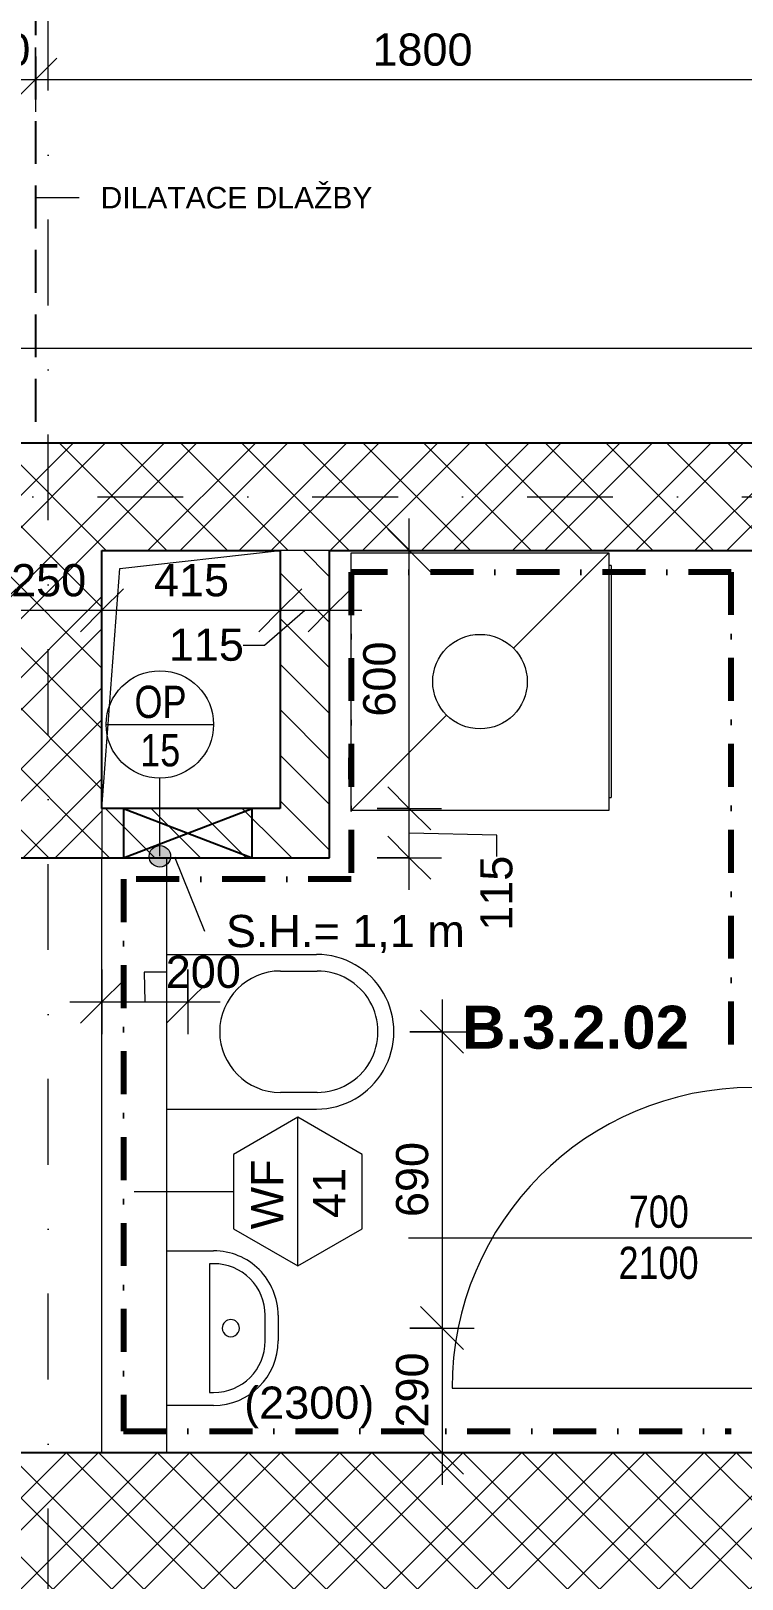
# Model space of a CAD drawing. Header units: millimetres. Extents: x -8380 to 43341, y -2985 to 58543.
# Drawn here: x 7130 to 8786, y 48284 to 51887 of the extents above; entities that cross this region are included whole.
import ezdxf

# ---------------------------------------------------------------- set-up
doc = ezdxf.new("R2010")
doc.units = ezdxf.units.MM
for name, pattern in [('HA_Dash_3mm-S1mm', [150, 100, -50]), ('HA_DashDot_10mm-S3mm', [500, 200, -150, 0, -150]), ('HA_DashDot_2_2mm-S0_6mm', [110, 50, -30, 0, -30]), ('HA_DashDot_4mm-S1mm', [200, 100, -50, 0, -50])]:
    doc.linetypes.add(name, pattern=pattern)
for name, color, linetype, lineweight in [('A-____-____-DIMS', 9, 'Continuous', 5), ('A-____-____-DIMS-50', 9, 'Continuous', 5), ('A-AREA-____-IDEN', 9, 'Continuous', 9), ('A-DETL-____-HDLN', 9, 'HA_Dash_3mm-S1mm', 25), ('A-DETL-____-OTLN', 9, 'Continuous', 25), ('A-DETL-GENF-OTLN', 9, 'Continuous', 9), ('A-DOOR-____-IDEN', 9, 'Continuous', 9), ('A-DOOR-____-MCUT', 9, 'HA_DashDot_2_2mm-S0_6mm', 9), ('A-DOOR-____-OTLN', 9, 'Continuous', 9), ('A-DOOR-FRAM-MCUT', 9, 'Continuous', 9), ('A-GENM-____-IDEN', 9, 'Continuous', 9), ('A-GENM-____-OTLN', 9, 'Continuous', 9), ('A-WALL-____-IDEN', 9, 'Continuous', 9), ('A-WALL-____-MCUT', 9, 'Continuous', 25), ('A-WALL-____-PATT', 9, 'Continuous', 25), ('E-ELEC-FIXT-OTLN', 9, 'Continuous', 9), ('G-____-____-TEXT', 9, 'Continuous', 5), ('I-WALL-____-MCUT', 9, 'Continuous', 25), ('I-WALL-____-OTLN', 9, 'Continuous', 9), ('P-SANR-FIXT-OTLN', 9, 'Continuous', 9), ('S-GRID-____-OTLN', 9, 'Continuous', 5)]:
    doc.layers.add(name, color=color, linetype=linetype, lineweight=lineweight)
doc.styles.add('Arial_1', font='arial.ttf', dxfattribs={"height": 75})
doc.styles.add('Arial_2', font='arial.ttf', dxfattribs={"width": 0.8, "height": 75})
doc.styles.add('Arial_3', font='arial.ttf', dxfattribs={"height": 50})
doc.styles.add('Arial_B', font='arialbd.ttf', dxfattribs={"height": 100})
doc.dimstyles.new('Inner_Dimensions', dxfattribs={"dimscale": 304.8, "dimtxt": 76.519455, "dimasz": 0.328084, "dimexe": 0.246063, "dimexo": 0.0625, "dimgap": 0.032808, "dimtad": 1, "dimdec": 0, "dimzin": 0, "dimdsep": 46, "dimtxsty": 'Arial_1', "dimblk1": 'OBLIQUE', "dimblk2": 'OBLIQUE', "dimsah": 1, "dimcen": 0.09, "dimdle": 0.246063, "dimazin": 0, "dimtfac": 1, "dimtdec": 4, "dimtix": 1, "dimtmove": 2, "dimatfit": 3, "dimfxl": 0.246063, "dimfxlon": 1, "dimtvp": 1, "dimtolj": 1, "dimtzin": 0, "dimlwd": 9, "dimlwe": 9, "dimarcsym": 2})
doc.dimstyles.new('Inner_Dimensions_1', dxfattribs={"dimscale": 304.8, "dimtxt": 76.519455, "dimasz": 0.328084, "dimexe": 0.246063, "dimexo": 0.0625, "dimgap": 0.032808, "dimtad": 1, "dimdec": 0, "dimzin": 0, "dimdsep": 46, "dimtxsty": 'Arial_1', "dimblk1": 'OBLIQUE', "dimblk2": 'OBLIQUE', "dimsah": 1, "dimcen": 0.09, "dimdle": 0.246063, "dimazin": 0, "dimtfac": 1, "dimtdec": 4, "dimtix": 1, "dimtmove": 0, "dimatfit": 3, "dimfxl": 0.246063, "dimfxlon": 1, "dimtvp": 1, "dimtolj": 1, "dimtzin": 0, "dimlwd": 9, "dimlwe": 9, "dimarcsym": 2})
doc.dimstyles.new('Inner_Dimensions_2', dxfattribs={"dimscale": 304.8, "dimtxt": 76.519455, "dimasz": 0.328084, "dimexe": 0.246063, "dimexo": 0.0625, "dimgap": 0.032808, "dimtad": 1, "dimdec": 0, "dimzin": 0, "dimdsep": 46, "dimtxsty": 'Arial_1', "dimblk1": 'OBLIQUE', "dimblk2": 'OBLIQUE', "dimsah": 1, "dimcen": 0.09, "dimdle": 0.246063, "dimazin": 0, "dimtfac": 1, "dimtdec": 4, "dimtix": 1, "dimtmove": 1, "dimatfit": 3, "dimfxl": 0.246063, "dimfxlon": 1, "dimtvp": 1, "dimtolj": 1, "dimtzin": 0, "dimlwd": 9, "dimlwe": 9, "dimarcsym": 2})
pattern_1 = [(45, (0, 0), (-106.066, 106.066), []), (45, (75, 0), (-106.066, 106.066), []), (315, (0, 0), (70.71068, 70.71068), [])]
pattern_2 = [(135, (0, 0), (-53.03301, -53.03301), [])]

# ---------------------------------------------------------------- blocks, each defined once
blk = doc.blocks.new('R_bathroom_washing_machine - 600x600x900-1454049-DPS_3NP - B')
at = {"layer": 'E-ELEC-FIXT-OTLN'}
for p, q in [((77.5, 3.4), (677.5, 3.4)), ((77.5, -596.6), (77.5, 3.4)), ((77.5, 3.4), (299.7, -218.9)), ((107.5, 8.4), (647.5, 8.4)), ((107.5, 8.4), (107.5, 3.4)), ((647.5, 3.4), (647.5, 8.4)), ((677.5, 3.4), (677.5, -596.6)), ((455.3, -374.4), (677.5, -596.6)), ((677.5, -596.6), (77.5, -596.6)), ((554.7, -596.6), (554.7, -601.6)), ((572.4, -601.6), (554.7, -601.6)), ((572.2, -596.6), (572.2, -601.6)), ((579.7, -601.6), (572.4, -601.6)), ((586.9, -601.6), (579.7, -601.6)), ((604.7, -601.6), (586.9, -601.6)), ((587.2, -601.6), (587.2, -596.6)), ((604.7, -601.6), (604.7, -596.6))]:
    blk.add_line(p, q, dxfattribs=at)
blk.add_circle((377.5, -296.6), 110, dxfattribs=at)
blk = doc.blocks.new('HA_DR_Single_Swing_Solid - In_BJ_700x2100-2124342-DPS_3NP - B')
at = {"layer": 'A-DOOR-____-MCUT'}
for p, q in [((-350, 57.5), (350, 57.5)), ((-350, -57.5), (350, -57.5))]:
    blk.add_line(p, q, dxfattribs=at)
at = {"layer": 'A-DOOR-____-OTLN', "lineweight": 5}
blk.add_line((350, -757.5), (350, -57.5), dxfattribs=at)
blk.add_arc((350, -57.5), 700, 180, 270, dxfattribs=at)
at = {"layer": 'A-DOOR-FRAM-MCUT'}
for p, q in [((-350, 57.5), (-400, 57.5)), ((-350, -57.5), (-350, 57.5)), ((400, 57.5), (350, 57.5)), ((350, 57.5), (350, -57.5)), ((-400, -57.5), (-350, -57.5)), ((350, -57.5), (400, -57.5))]:
    blk.add_line(p, q, dxfattribs=at)
blk = doc.blocks.new('ABMV_Toilet_WallHung - Default-1991239-DPS_3NP - B')
at = {"layer": 'P-SANR-FIXT-OTLN'}
for p, q in [((-55, -75), (-55, -424.6)), ((305, -75), (305, -424.6)), ((-16.3, -426.2), (-16.3, -340.3)), ((266.3, -340.3), (266.3, -426.2))]:
    blk.add_line(p, q, dxfattribs=at)
for centre, radius, start, end in [((125, -340.3), 141.3, 0, 180), ((125, -424.6), 180, 180, 360), ((125, -426.2), 141.3, 180, 0)]:
    blk.add_arc(centre, radius, start, end, dxfattribs=at)
blk = doc.blocks.new('ABMV_WashBasin_Generic - 360x260-1648665-DPS_3NP - B')
at = {"layer": 'P-SANR-FIXT-OTLN'}
for p, q in [((-55, -185), (-55, -75)), ((305, -75), (305, -185)), ((-25, -175), (-25, -185)), ((275, -175), (-25, -175)), ((275, -185), (275, -175)), ((95, -305), (155, -305)), ((155, -335), (95, -335))]:
    blk.add_line(p, q, dxfattribs=at)
for centre, radius, start, end in [((95, -185), 150, 180, 270), ((95, -185), 120, 180, 270), ((125, -225), 20, 90, 270), ((125, -225), 20, 270, 90), ((155, -185), 150, 270, 0), ((155, -185), 120, 270, 0)]:
    blk.add_arc(centre, radius, start, end, dxfattribs=at)
blk = doc.blocks.new('HA_GM_Shaft_Rectangle - Default-2138723-DPS_3NP - B')
at = {"layer": 'A-DETL-GENF-OTLN'}
for p, q in [((41.5, -41.5), (415, 0)), ((0, -600), (41.5, -41.5))]:
    blk.add_line(p, q, dxfattribs=at)
at = {"layer": 'A-GENM-____-OTLN'}
for p, q in [((0, -600), (0, 0)), ((0, 0), (415, 0)), ((415, 0), (415, -600)), ((415, -600), (0, -600))]:
    blk.add_line(p, q, dxfattribs=at)
blk = doc.blocks.new('HA_GM_Tiling_LineBased - Generic Tiles-2050766-DPS_3NP - B')
at = {"layer": 'A-GENM-____-OTLN', "linetype": 'HA_DashDot_4mm-S1mm', "lineweight": 80}
blk.add_line((50, 50), (1150, 50), dxfattribs=at)
blk = doc.blocks.new('HA_GM_Tiling_LineBased - Generic Tiles-2050767-DPS_3NP - B')
at = {"layer": 'A-GENM-____-OTLN', "linetype": 'HA_DashDot_4mm-S1mm', "lineweight": 80}
blk.add_line((50, 50), (935, 50), dxfattribs=at)
blk = doc.blocks.new('HA_GM_Tiling_LineBased - Generic Tiles-2050768-DPS_3NP - B')
at = {"layer": 'A-GENM-____-OTLN', "linetype": 'HA_DashDot_4mm-S1mm', "lineweight": 80}
blk.add_line((50, 50), (765, 50), dxfattribs=at)
blk = doc.blocks.new('HA_GM_Tiling_LineBased - Generic Tiles-2050769-DPS_3NP - B')
at = {"layer": 'A-GENM-____-OTLN', "linetype": 'HA_DashDot_4mm-S1mm', "lineweight": 80}
blk.add_line((-50, 50), (480, 50), dxfattribs=at)
blk = doc.blocks.new('HA_GM_Tiling_LineBased - Generic Tiles-2050770-DPS_3NP - B')
at = {"layer": 'A-GENM-____-OTLN', "linetype": 'HA_DashDot_4mm-S1mm', "lineweight": 80}
blk.add_line((50, 50), (1335, 50), dxfattribs=at)
blk = doc.blocks.new('HA_GM_Tiling_LineBased - Generic Tiles-2050771-DPS_3NP - B')
at = {"layer": 'A-GENM-____-OTLN', "linetype": 'HA_DashDot_4mm-S1mm', "lineweight": 80}
blk.add_line((50, 50), (1465, 50), dxfattribs=at)
blk = doc.blocks.new('DIMBLOCK30-DPS_3NP - B')
at = {"layer": 'A-____-____-DIMS-50', "lineweight": 9}
for p, q in [((6940.7, 51849.1), (6940.7, 51699.1)), ((6940.7, 51774.1), (6940.7, 51849.1)), ((6940.7, 51774.1), (6990.7, 51824.1)), ((7140.7, 51849.1), (7140.7, 51699.1)), ((7140.7, 51774.1), (7140.7, 51849.1)), ((7140.7, 51774.1), (7190.7, 51824.1)), ((6940.7, 51774.1), (6890.7, 51724.1)), ((6940.7, 51774.1), (7140.7, 51774.1)), ((7140.7, 51774.1), (7090.7, 51724.1))]:
    blk.add_line(p, q, dxfattribs=at)
at = {"layer": 'A-____-____-DIMS-50', "color": 0, "lineweight": 9, "insert": (6954.2, 51881.5), "char_height": 75, "width": 207.662, "attachment_point": 1, "line_spacing_factor": 0.941778, "style": 'Arial_1'}
blk.add_mtext('200', dxfattribs=at)
blk = doc.blocks.new('_Oblique')
at = {"color": 0, "linetype": 'ByBlock', "lineweight": -2}
blk.add_line((-0.5, -0.5), (0.5, 0.5), dxfattribs=at)
blk = doc.blocks.new('DIMBLOCK31-DPS_3NP - B')
at = {"layer": 'A-____-____-DIMS-50', "lineweight": 9}
for p, q in [((7140.7, 51849.1), (7140.7, 51699.1)), ((7140.7, 51774.1), (7140.7, 51849.1)), ((7140.7, 51774.1), (7190.7, 51824.1)), ((8940.7, 51849.1), (8940.7, 51699.1)), ((8940.7, 51774.1), (8940.7, 51849.1)), ((8940.7, 51774.1), (8990.7, 51824.1)), ((7140.7, 51774.1), (7090.7, 51724.1)), ((7140.7, 51774.1), (8940.7, 51774.1)), ((8940.7, 51774.1), (8890.7, 51724.1))]:
    blk.add_line(p, q, dxfattribs=at)
at = {"layer": 'A-____-____-DIMS-50', "color": 0, "lineweight": 9, "insert": (7925.3, 51881.5), "char_height": 75, "width": 276.883, "attachment_point": 1, "line_spacing_factor": 0.941778, "style": 'Arial_1'}
blk.add_mtext('1800', dxfattribs=at)
blk = doc.blocks.new('HA_TAG_Door_TypeMark_wDimensions - Scale50_Right with Bouble-921060-DPS_3NP - B')
at = {"layer": 'A-DOOR-____-IDEN'}
for p, q in [((0, 5), (0, -19.5)), ((-2.5, -22), (2.5, -22))]:
    blk.add_line(p, q, dxfattribs=at)
blk.add_circle((0, -22), 2.5, dxfattribs=at)
blk = doc.blocks.new('HA_TAG_WA_Partitions - Group _ Type Mark-556634-DPS_3NP - B')
at = {"layer": 'A-WALL-____-IDEN'}
for p, q in [((-1.732, 3), (-3.464, 0)), ((1.732, 3), (-1.732, 3)), ((3.464, 0), (1.732, 3)), ((-3.464, 0), (3.464, 0)), ((-3.464, 0), (-1.732, -3)), ((1.732, -3), (3.464, 0)), ((-1.732, -3), (1.732, -3))]:
    blk.add_line(p, q, dxfattribs=at)
blk = doc.blocks.new('DIMBLOCK93-DPS_3NP - B')
at = {"layer": 'A-____-____-DIMS-50', "lineweight": 9}
for p, q in [((7045.7, 50613.9), (7045.7, 50463.9)), ((7045.7, 50538.9), (7045.7, 50613.9)), ((7295.7, 50613.9), (7295.7, 50463.9)), ((7295.7, 50538.9), (7295.7, 50613.9)), ((7045.7, 50538.9), (7095.7, 50588.9)), ((7295.7, 50538.9), (7345.7, 50588.9)), ((7045.7, 50538.9), (6995.7, 50488.9)), ((7045.7, 50538.9), (7295.7, 50538.9)), ((7295.7, 50538.9), (7245.7, 50488.9))]:
    blk.add_line(p, q, dxfattribs=at)
at = {"layer": 'A-____-____-DIMS-50', "color": 0, "lineweight": 9, "insert": (7084.2, 50646.3), "char_height": 75, "width": 207.662, "attachment_point": 1, "line_spacing_factor": 0.941778, "style": 'Arial_1'}
blk.add_mtext('250', dxfattribs=at)
blk = doc.blocks.new('DIMBLOCK94-DPS_3NP - B')
at = {"layer": 'A-____-____-DIMS-50', "lineweight": 9}
for p, q in [((7295.7, 50613.9), (7295.7, 50463.9)), ((7295.7, 50538.9), (7295.7, 50613.9)), ((7710.7, 50613.9), (7710.7, 50463.9)), ((7710.7, 50538.9), (7710.7, 50613.9)), ((7295.7, 50538.9), (7345.7, 50588.9)), ((7710.7, 50538.9), (7760.7, 50588.9)), ((7295.7, 50538.9), (7245.7, 50488.9)), ((7295.7, 50538.9), (7710.7, 50538.9)), ((7710.7, 50538.9), (7660.7, 50488.9))]:
    blk.add_line(p, q, dxfattribs=at)
at = {"layer": 'A-____-____-DIMS-50', "color": 0, "lineweight": 9, "insert": (7416.7, 50646.3), "char_height": 75, "width": 207.662, "attachment_point": 1, "line_spacing_factor": 0.941778, "style": 'Arial_1'}
blk.add_mtext('415', dxfattribs=at)
blk = doc.blocks.new('DIMBLOCK95-DPS_3NP - B')
at = {"layer": 'A-____-____-DIMS-50', "lineweight": 9}
for p, q in [((7710.7, 50613.9), (7710.7, 50463.9)), ((7710.7, 50538.9), (7710.7, 50613.9)), ((7825.7, 50613.9), (7825.7, 50463.9)), ((7825.7, 50538.9), (7825.7, 50613.9)), ((7710.7, 50538.9), (7760.7, 50588.9)), ((7825.7, 50538.9), (7875.7, 50588.9)), ((7710.7, 50538.9), (7660.7, 50488.9)), ((7674.4, 50457.8), (7768.2, 50538.9)), ((7710.7, 50538.9), (7900.7, 50538.9)), ((7825.7, 50538.9), (7775.7, 50488.9)), ((7624.4, 50457.8), (7674.4, 50457.8))]:
    blk.add_line(p, q, dxfattribs=at)
at = {"layer": 'A-____-____-DIMS-50', "color": 0, "lineweight": 9, "insert": (7451.3, 50496.3), "char_height": 75, "width": 207.662, "attachment_point": 1, "line_spacing_factor": 0.941778, "style": 'Arial_1'}
blk.add_mtext('115', dxfattribs=at)
blk = doc.blocks.new('DIMBLOCK96-DPS_3NP - B')
at = {"layer": 'A-____-____-DIMS-50', "lineweight": 9}
for p, q in [((8011.1, 50077.7), (7961.1, 50127.7)), ((7936.1, 50077.7), (8086.1, 50077.7)), ((8011.1, 50077.7), (7936.1, 50077.7)), ((8011.1, 49887.7), (8011.1, 50077.7)), ((8011.1, 50077.7), (8061.1, 50027.7)), ((8011.1, 49962.7), (7961.1, 50012.7)), ((8214.6, 50015.6), (8011.1, 50020.2)), ((8214.6, 49965.6), (8214.6, 50015.6)), ((7936.1, 49962.7), (8086.1, 49962.7)), ((8011.1, 49962.7), (7936.1, 49962.7)), ((8011.1, 49962.7), (8061.1, 49912.7))]:
    blk.add_line(p, q, dxfattribs=at)
at = {"layer": 'A-____-____-DIMS-50', "color": 0, "lineweight": 9, "insert": (8176.1, 49792.6), "char_height": 75, "width": 207.662, "attachment_point": 1, "rotation": 90, "line_spacing_factor": 0.941778, "style": 'Arial_1'}
blk.add_mtext('115', dxfattribs=at)
blk = doc.blocks.new('DIMBLOCK97-DPS_3NP - B')
at = {"layer": 'A-____-____-DIMS-50', "lineweight": 9}
for p, q in [((8011.1, 50077.7), (8011.1, 50752.7)), ((8011.1, 50677.7), (7961.1, 50727.7)), ((7936.1, 50677.7), (8086.1, 50677.7)), ((8011.1, 50677.7), (7936.1, 50677.7)), ((8011.1, 50677.7), (8061.1, 50627.7)), ((8011.1, 50077.7), (7961.1, 50127.7)), ((7936.1, 50077.7), (8086.1, 50077.7)), ((8011.1, 50077.7), (7936.1, 50077.7)), ((8011.1, 50077.7), (8061.1, 50027.7))]:
    blk.add_line(p, q, dxfattribs=at)
at = {"layer": 'A-____-____-DIMS-50', "color": 0, "lineweight": 9, "insert": (7903.7, 50291.2), "char_height": 75, "width": 207.662, "attachment_point": 1, "rotation": 90, "line_spacing_factor": 0.941778, "style": 'Arial_1'}
blk.add_mtext('600', dxfattribs=at)
blk = doc.blocks.new('DIMBLOCK123-DPS_3NP - B')
at = {"layer": 'A-____-____-DIMS-50', "lineweight": 9}
for p, q in [((4300.7, 51224.1), (4300.7, 51074.1)), ((4300.7, 51149.1), (4300.7, 51224.1)), ((9975.7, 51224.1), (9975.7, 51074.1)), ((9975.7, 51149.1), (9975.7, 51224.1)), ((4300.7, 51149.1), (4350.7, 51199.1)), ((9975.7, 51149.1), (10025.7, 51199.1)), ((4300.7, 51149.1), (4250.7, 51099.1)), ((4300.7, 51149.1), (9975.7, 51149.1)), ((9975.7, 51149.1), (9925.7, 51099.1))]:
    blk.add_line(p, q, dxfattribs=at)
at = {"layer": 'A-____-____-DIMS-50', "color": 0, "lineweight": 9, "insert": (6876, 51256.5), "char_height": 75, "width": 276.883, "attachment_point": 1, "line_spacing_factor": 0.941778, "style": 'Arial_1'}
blk.add_mtext('5675', dxfattribs=at)
blk = doc.blocks.new('HA_TAG_GM_Products - Generic-588599-DPS_3NP - B')
at = {"layer": 'A-GENM-____-IDEN'}
blk.add_line((-2.5, 0), (2.5, 0), dxfattribs=at)
blk.add_circle((0, 0), 2.5, dxfattribs=at)
blk = doc.blocks.new('DIMBLOCK219-DPS_3NP - B')
at = {"layer": 'A-____-____-DIMS-50', "lineweight": 9}
for p, q in [((8087.4, 49632.7), (8087.4, 48867.7)), ((8087.4, 49557.7), (8037.4, 49607.7)), ((8012.4, 49557.7), (8162.4, 49557.7)), ((8087.4, 49557.7), (8012.4, 49557.7)), ((8087.4, 49557.7), (8137.4, 49507.7)), ((8087.4, 48867.7), (8037.4, 48917.7)), ((8012.4, 48867.7), (8162.4, 48867.7)), ((8087.4, 48867.7), (8012.4, 48867.7)), ((8087.4, 48867.7), (8137.4, 48817.7))]:
    blk.add_line(p, q, dxfattribs=at)
at = {"layer": 'A-____-____-DIMS-50', "color": 0, "lineweight": 9, "insert": (7980.1, 49126.2), "char_height": 75, "width": 207.662, "attachment_point": 1, "rotation": 90, "line_spacing_factor": 0.941778, "style": 'Arial_1'}
blk.add_mtext('690', dxfattribs=at)
blk = doc.blocks.new('DIMBLOCK220-DPS_3NP - B')
at = {"layer": 'A-____-____-DIMS-50', "lineweight": 9}
for p, q in [((8087.4, 48867.7), (8037.4, 48917.7)), ((8012.4, 48867.7), (8162.4, 48867.7)), ((8087.4, 48867.7), (8012.4, 48867.7)), ((8087.4, 48867.7), (8087.4, 48502.7)), ((8087.4, 48867.7), (8137.4, 48817.7)), ((8087.4, 48577.7), (8037.4, 48627.7)), ((8162.4, 48577.7), (8012.4, 48577.7)), ((8087.4, 48577.7), (8137.4, 48527.7)), ((8087.4, 48577.7), (8162.4, 48577.7))]:
    blk.add_line(p, q, dxfattribs=at)
at = {"layer": 'A-____-____-DIMS-50', "color": 0, "lineweight": 9, "insert": (7980.1, 48636.2), "char_height": 75, "width": 207.662, "attachment_point": 1, "rotation": 90, "line_spacing_factor": 0.941778, "style": 'Arial_1'}
blk.add_mtext('290', dxfattribs=at)
blk = doc.blocks.new('DIMBLOCK233-DPS_3NP - B')
at = {"layer": 'A-____-____-DIMS-50', "lineweight": 9}
for p, q in [((7295.7, 49702.3), (7295.7, 49552.3)), ((7295.7, 49627.3), (7295.7, 49702.3)), ((7495.7, 49702.3), (7495.7, 49552.3)), ((7495.7, 49627.3), (7495.7, 49702.3)), ((7295.7, 49627.3), (7345.7, 49677.3)), ((7394.1, 49696.2), (7395.7, 49627.3)), ((7444.1, 49696.2), (7394.1, 49696.2)), ((7495.7, 49627.3), (7545.7, 49677.3)), ((7220.7, 49627.3), (7570.7, 49627.3)), ((7295.7, 49627.3), (7245.7, 49577.3)), ((7495.7, 49627.3), (7445.7, 49577.3))]:
    blk.add_line(p, q, dxfattribs=at)
at = {"layer": 'A-____-____-DIMS-50', "color": 0, "lineweight": 9, "insert": (7444.1, 49734.7), "char_height": 75, "width": 207.662, "attachment_point": 1, "line_spacing_factor": 0.941778, "style": 'Arial_1'}
blk.add_mtext('200', dxfattribs=at)

msp = doc.modelspace()

# ---------------------------------------------------------------- hatches: boundary and pattern name
at = {"layer": 'A-GENM-____-IDEN'}
h = msp.add_hatch(color=256, dxfattribs=at)
edge = h.paths.add_edge_path()
edge.add_arc((7430.5, 49966), 25, 0, 360)
at = {"layer": 'A-WALL-____-PATT', "lineweight": 5}
h = msp.add_hatch(dxfattribs=at)
h.set_pattern_fill('FP_5', color=256, style=0, pattern_type=2)
h.set_pattern_definition(pattern_1)
h.paths.add_polyline_path([(14740.7, 50677.7), (15565.7, 50677.7), (15565.7, 50927.7), (10975.7, 50927.7), (10975.7, 50677.7), (14295.7, 50677.7)])
h.paths.add_polyline_path([(9975.7, 50677.7), (9975.7, 50927.7), (4300.7, 50927.7), (4300.7, 50677.7), (8925.7, 50677.7)])
h.paths.add_polyline_path([(2275.7, 50677.7), (3300.7, 50677.7), (3300.7, 50927.7), (-804.3, 50927.7), (-804.3, 50677.7), (2160.7, 50677.7)])
h = msp.add_hatch(dxfattribs=at)
h.set_pattern_fill('FP_5', color=256, style=0, pattern_type=2)
h.set_pattern_definition(pattern_1)
h.paths.add_polyline_path([(7295.7, 49962.7), (7295.7, 50677.7), (7045.7, 50677.7), (7045.7, 49962.7), (7228.9, 49962.7)])
h = msp.add_hatch(dxfattribs=at)
h.set_pattern_fill('FP_6', color=256, style=0, pattern_type=2)
h.set_pattern_definition(pattern_2)
h.paths.add_polyline_path([(7710.7, 49962.7), (7825.7, 49962.7), (7825.7, 50677.7), (7710.7, 50677.7), (7710.7, 50077.7)])
h = msp.add_hatch(dxfattribs=at)
h.set_pattern_fill('FP_6', color=256, style=0, pattern_type=2)
h.set_pattern_definition(pattern_2)
h.paths.add_polyline_path([(7710.7, 49962.7), (7710.7, 50077.7), (7295.7, 50077.7), (7295.7, 49962.7)])
h = msp.add_hatch(dxfattribs=at)
h.set_pattern_fill('FP_2', color=256, style=0, pattern_type=2)
h.set_pattern_definition([(45, (0, 0), (-106.066, 106.066), []), (45, (75, 0), (-106.066, 106.066), []), (315, (0, 0), (106.066, 106.066), []), (315, (75, 0), (106.066, 106.066), [])])
h.paths.add_polyline_path([(12960.7, 48137.7), (13005.7, 48137.7), (13005.7, 48577.7), (12410.7, 48577.7), (12410.7, 48137.7), (12895.2, 48137.7)])
h.paths.add_polyline_path([(10011.2, 48137.7), (10011.2, 48577.7), (4360.7, 48577.7), (4360.7, 48137.7), (8362.2, 48137.7)])
h.paths.add_polyline_path([(895.7, 48137.7), (1960.7, 48137.7), (1960.7, 48577.7), (895.7, 48577.7)])

# ---------------------------------------------------------------- linework, layer by layer
at = {"layer": 'A-DETL-____-HDLN'}
msp.add_line((7140.7, 52427.7), (7140.7, 50927.7), dxfattribs=at)
at = {"layer": 'A-DETL-____-OTLN'}
for p, q in [((7645.7, 50077.7), (7345.7, 50077.7)), ((7345.7, 50077.7), (7345.7, 49962.7)), ((7345.7, 49962.7), (7645.7, 50077.7)), ((7345.7, 50077.7), (7645.7, 49962.7)), ((7645.7, 49962.7), (7645.7, 50077.7)), ((7345.7, 49962.7), (7645.7, 49962.7))]:
    msp.add_line(p, q, dxfattribs=at)
at = {"layer": 'A-GENM-____-IDEN'}
msp.add_line((7430.5, 49966), (7430.5, 50148), dxfattribs=at)
msp.add_circle((7430.5, 49966), 25, dxfattribs=at)
at = {"layer": 'A-WALL-____-IDEN'}
msp.add_line((7370.7, 49185.6), (7601.6, 49185.6), dxfattribs=at)
at = {"layer": 'A-WALL-____-MCUT', "lineweight": 9}
for p, q in [((7825.7, 50677.7), (7710.7, 50677.7)), ((7295.7, 50077.7), (7295.7, 49962.7))]:
    msp.add_line(p, q, dxfattribs=at)
at = {"layer": 'A-WALL-____-MCUT'}
msp.add_line((8810.7, 48577.7), (5530.7, 48577.7), dxfattribs=at)
at = {"layer": 'G-____-____-TEXT', "color": 250, "lineweight": 9}
for p, q in [((7140.1, 51499.4), (7242.6, 51499.4)), ((7464.8, 49965.1), (7534.3, 49792.1))]:
    msp.add_line(p, q, dxfattribs=at)
at = {"layer": 'I-WALL-____-MCUT'}
for p, q in [((9975.7, 50927.7), (4300.7, 50927.7)), ((7295.7, 50077.7), (7295.7, 50677.7)), ((7295.7, 50677.7), (7710.7, 50677.7)), ((7710.7, 50677.7), (7710.7, 50077.7)), ((7825.7, 49962.7), (7825.7, 50677.7)), ((7825.7, 50677.7), (8810.7, 50677.7)), ((7710.7, 50077.7), (7295.7, 50077.7)), ((6515.7, 49962.7), (7825.7, 49962.7))]:
    msp.add_line(p, q, dxfattribs=at)
at = {"layer": 'I-WALL-____-OTLN'}
for p, q in [((7295.7, 48577.7), (7295.7, 49962.7)), ((7445.7, 49962.7), (7445.7, 48577.7))]:
    msp.add_line(p, q, dxfattribs=at)
at = {"layer": 'S-GRID-____-OTLN', "linetype": 'HA_DashDot_10mm-S3mm', "lineweight": 9}
for p, q in [((7170.7, 37745.7), (7170.7, 56942.9)), ((-6717.8, 50802.7), (21438.5, 50802.7))]:
    msp.add_line(p, q, dxfattribs=at)

# ---------------------------------------------------------------- block references
at = {"layer": 'A-DOOR-____-IDEN', "xscale": 49.99999999999998, "yscale": 49.99999999999998, "zscale": 49.99999999999998, "rotation": 89.99999999999991}
msp.add_blockref('HA_TAG_Door_TypeMark_wDimensions - Scale50_Right with Bouble-921060-DPS_3NP - B', (8259.6, 49077.7), dxfattribs=at)
at = {"layer": 'A-DOOR-____-OTLN', "rotation": 270.0000000000002}
msp.add_blockref('HA_DR_Single_Swing_Solid - In_BJ_700x2100-2124342-DPS_3NP - B', (8868.2, 49077.7), dxfattribs=at)
at = {"layer": 'A-GENM-____-IDEN', "xscale": 49.99999999999998, "yscale": 49.99999999999998, "zscale": 49.99999999999998}
msp.add_blockref('HA_TAG_GM_Products - Generic-588599-DPS_3NP - B', (7430.5, 50273), dxfattribs=at)
at = {"layer": 'A-GENM-____-OTLN', "lineweight": 5}
msp.add_blockref('HA_GM_Shaft_Rectangle - Default-2138723-DPS_3NP - B', (7295.7, 50677.7), dxfattribs=at)
at = {"layer": 'A-GENM-____-OTLN', "linetype": 'HA_DashDot_4mm-S1mm', "lineweight": 80}
for name, p, rotation in [('HA_GM_Tiling_LineBased - Generic Tiles-2050767-DPS_3NP - B', (8810.7, 50677.7), 180), ('HA_GM_Tiling_LineBased - Generic Tiles-2050768-DPS_3NP - B', (7825.7, 50677.7), 270.0000000000001), ('HA_GM_Tiling_LineBased - Generic Tiles-2050766-DPS_3NP - B', (8810.7, 49477.7), 90.0000000000001), ('HA_GM_Tiling_LineBased - Generic Tiles-2050769-DPS_3NP - B', (7825.7, 49962.7), 180), ('HA_GM_Tiling_LineBased - Generic Tiles-2050770-DPS_3NP - B', (7295.7, 49962.7), 270.0000000000001)]:
    msp.add_blockref(name, p, dxfattribs=dict(at, rotation=rotation))
msp.add_blockref('HA_GM_Tiling_LineBased - Generic Tiles-2050771-DPS_3NP - B', (7295.7, 48577.7), dxfattribs=at)
at = {"layer": 'A-WALL-____-IDEN', "xscale": 49.99999999999998, "yscale": 49.99999999999998, "zscale": 49.99999999999998, "rotation": 89.99999999999991}
msp.add_blockref('HA_TAG_WA_Partitions - Group _ Type Mark-556634-DPS_3NP - B', (7751.6, 49185.6), dxfattribs=at)
at = {"layer": 'E-ELEC-FIXT-OTLN', "rotation": 269.9999999999951}
msp.add_blockref('R_bathroom_washing_machine - 600x600x900-1454049-DPS_3NP - B', (8472.3, 50750.2), dxfattribs=at)
at = {"layer": 'P-SANR-FIXT-OTLN', "rotation": 90.00000000000017}
for name, p in [('ABMV_Toilet_WallHung - Default-1991239-DPS_3NP - B', (7370.7, 49432.7)), ('ABMV_WashBasin_Generic - 360x260-1648665-DPS_3NP - B', (7370.7, 48742.7))]:
    msp.add_blockref(name, p, dxfattribs=at)

# ---------------------------------------------------------------- texts
at = {"layer": 'A-AREA-____-IDEN', "lineweight": 5, "insert": (8134.1, 49618.3), "char_height": 100, "width": 653.375, "attachment_point": 1, "style": 'Arial_B'}
msp.add_mtext('B.3.2.02', dxfattribs=at)
at = {"layer": 'A-DOOR-____-IDEN', "lineweight": 5, "char_height": 75, "attachment_point": 1, "style": 'Arial_2'}
for s, insert, width in [('700', (8522, 49176.3), 173.164), ('2100', (8498.2, 49057.2), 230.886)]:
    msp.add_mtext(s, dxfattribs=dict(at, insert=insert, width=width))
at = {"layer": 'A-GENM-____-IDEN', "lineweight": 5, "char_height": 75, "attachment_point": 1}
for s, insert, width, style in [('OP', (7371.5, 50363.1), 147.51, 'Arial_2'), ('15', (7384.7, 50250.4), 115.443, 'Arial_2'), ('(2300)', (7626.8, 48731.6), 376.793, 'Arial_1')]:
    msp.add_mtext(s, dxfattribs=dict(at, insert=insert, width=width, style=style))
at = {"layer": 'A-WALL-____-IDEN', "lineweight": 5, "char_height": 75, "attachment_point": 1, "rotation": 90, "style": 'Arial_1'}
for s, insert, width in [('WF', (7642.6, 49097.6), 208.439), ('41', (7787.1, 49124.1), 144.304)]:
    msp.add_mtext(s, dxfattribs=dict(at, insert=insert, width=width))
at = {"layer": 'G-____-____-TEXT', "color": 7, "lineweight": 9, "attachment_point": 1}
for s, insert, char_height, width, style in [('DILATACE DLAŽBY', (7292.6, 51524.4), 50, 749.578, 'Arial_3'), ('S.H.= 1,1 m', (7584.3, 49829.6), 75, 685.443, 'Arial_1')]:
    msp.add_mtext(s, dxfattribs=dict(at, insert=insert, char_height=char_height, width=width, style=style))

# ---------------------------------------------------------------- dimensions: what is measured, and where the dimension line sits
at = {"layer": 'A-____-____-DIMS', "lineweight": 9}
for base, p1, p2, override, picture, middle in [((7140.7, 51774.1), (6940.7, 51849.1), (7140.7, 51849.1), {"dimpost": '<>', "dimfxl": 200}, 'DIMBLOCK30-DPS_3NP - B', (7040.7, 51822.4)), ((8940.7, 51774.1), (7140.7, 51849.1), (8940.7, 51849.1), {"dimpost": '<>', "dimfxl": 1800}, 'DIMBLOCK31-DPS_3NP - B', (8040.7, 51822.4)), ((7295.7, 50538.9), (7045.7, 50613.9), (7295.7, 50613.9), {"dimpost": '<>', "dimfxl": 250}, 'DIMBLOCK93-DPS_3NP - B', (7170.7, 50587.2)), ((7710.7, 50538.9), (7295.7, 50613.9), (7710.7, 50613.9), {"dimpost": '<>', "dimfxl": 415}, 'DIMBLOCK94-DPS_3NP - B', (7503.2, 50587.2))]:
    dim = msp.add_linear_dim(base=base, p1=p1, p2=p2, dimstyle='Inner_Dimensions_1', override=override, dxfattribs=at)
    dim.commit()
    dim.dimension.update_dxf_attribs({"geometry": picture, "text_midpoint": middle})
for base, p1, p2, dimstyle, override, picture, middle in [((9975.7, 51149.1), (4300.7, 51224.1), (9975.7, 51224.1), 'Inner_Dimensions', {"dimpost": '<>', "dimfxl": 5675}, 'DIMBLOCK123-DPS_3NP - B', (7014.5, 51206.5)), ((7825.7, 50538.9), (7710.7, 50613.9), (7825.7, 50613.9), 'Inner_Dimensions_2', {"dimpost": '<>', "dimfxl": 115}, 'DIMBLOCK95-DPS_3NP - B', (7555.1, 50446.3)), ((7495.7, 49627.3), (7295.7, 49702.3), (7495.7, 49702.3), 'Inner_Dimensions_2', {"dimpost": '<>', "dimfxl": 200}, 'DIMBLOCK233-DPS_3NP - B', (7547.9, 49684.7))]:
    dim = msp.add_linear_dim(base=base, p1=p1, p2=p2, dimstyle=dimstyle, override=override, dxfattribs=at)
    dim.commit()
    dim.dimension.update_dxf_attribs({"geometry": picture, "text_midpoint": middle, "dimtype": 160})
for base, p1, p2, override, picture, middle in [((8011.1, 50677.7), (7936.1, 50077.7), (7936.1, 50677.7), {"dimpost": '<>', "dimfxl": 600}, 'DIMBLOCK97-DPS_3NP - B', (7962.8, 50377.7)), ((8087.4, 48867.7), (8012.4, 49557.7), (8012.4, 48867.7), {"dimpost": '<>', "dimfxl": 690}, 'DIMBLOCK219-DPS_3NP - B', (8039.1, 49212.7)), ((8087.4, 48577.7), (8012.4, 48867.7), (8162.4, 48577.7), {"dimpost": '<>', "dimfxl": 326.496554}, 'DIMBLOCK220-DPS_3NP - B', (8039.1, 48722.7))]:
    dim = msp.add_linear_dim(base=base, p1=p1, p2=p2, angle=90, dimstyle='Inner_Dimensions_1', override=override, dxfattribs=at)
    dim.commit()
    dim.dimension.update_dxf_attribs({"geometry": picture, "text_midpoint": middle})
dim = msp.add_linear_dim(base=(8011.1, 50077.7), p1=(7936.1, 49962.7), p2=(7936.1, 50077.7), angle=90, dimstyle='Inner_Dimensions_2', override={"dimpost": '<>', "dimfxl": 115}, dxfattribs=at)
dim.commit()
dim.dimension.update_dxf_attribs({"geometry": 'DIMBLOCK96-DPS_3NP - B', "text_midpoint": (8226.1, 49896.4), "dimtype": 160, "text_rotation": 90})

doc.saveas('drawing.dxf')
